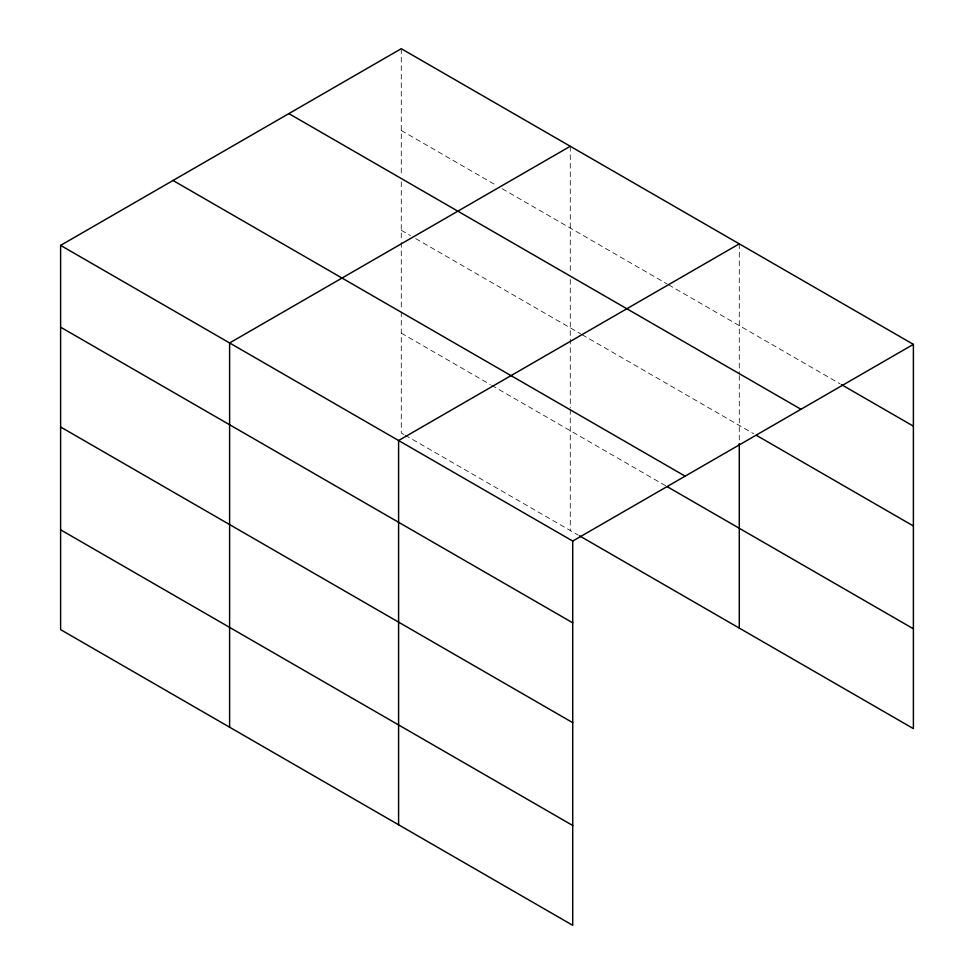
<?xml version="1.0" encoding="UTF-8"?>
<svg xmlns="http://www.w3.org/2000/svg" width="974" height="974" viewBox="0 0 974 974"><rect width="100%" height="100%" fill="white"/><g stroke="black" fill="none" stroke-linecap="round" stroke-linejoin="round"><path stroke-width="0.73" stroke-dasharray="4.87 3.65" d="M401.276 130.492L496.91 185.705M502.158 188.725L667.227 284.031M668.529 284.785L840.075 383.829M401.276 230.302L410.456 235.598M415.691 238.618L580.76 333.924M582.062 334.679L753.681 433.759M401.276 333.132L490.36 384.572M491.675 385.327L665.912 485.916M403.906 434.465L401.276 432.943L401.276 311.96M405.208 435.22L578.142 535.055M739.278 243.841L739.278 374.028M739.278 375.538L739.278 442.074M570.277 146.27L570.277 273.426M570.277 279.477L570.277 408.021M570.277 409.53L570.277 530.513M401.276 48.7L401.276 175.856M401.276 181.907L401.276 240.882M401.276 242.404L401.276 310.45"/><path stroke-width="1.46" d="M572.724 722.647L572.724 541.057L60.607 245.387L60.607 629.63L572.724 925.3L572.724 722.647L60.607 426.989M60.607 245.387L401.276 48.7L913.393 344.37L913.393 728.613L579.445 535.81M570.277 146.27L229.608 342.958L229.608 727.201M739.278 243.841L398.597 440.528L398.597 824.771M572.724 541.057L913.393 344.37M841.39 384.584L913.393 426.162M288.852 113.605L800.969 409.275M756.299 435.268L913.393 525.972M173.031 180.482L685.148 476.152M667.227 486.671L913.393 628.802M60.607 327.179L572.724 622.836M60.607 529.819L572.724 825.489M739.278 443.584L739.278 628.084"/></g></svg>
